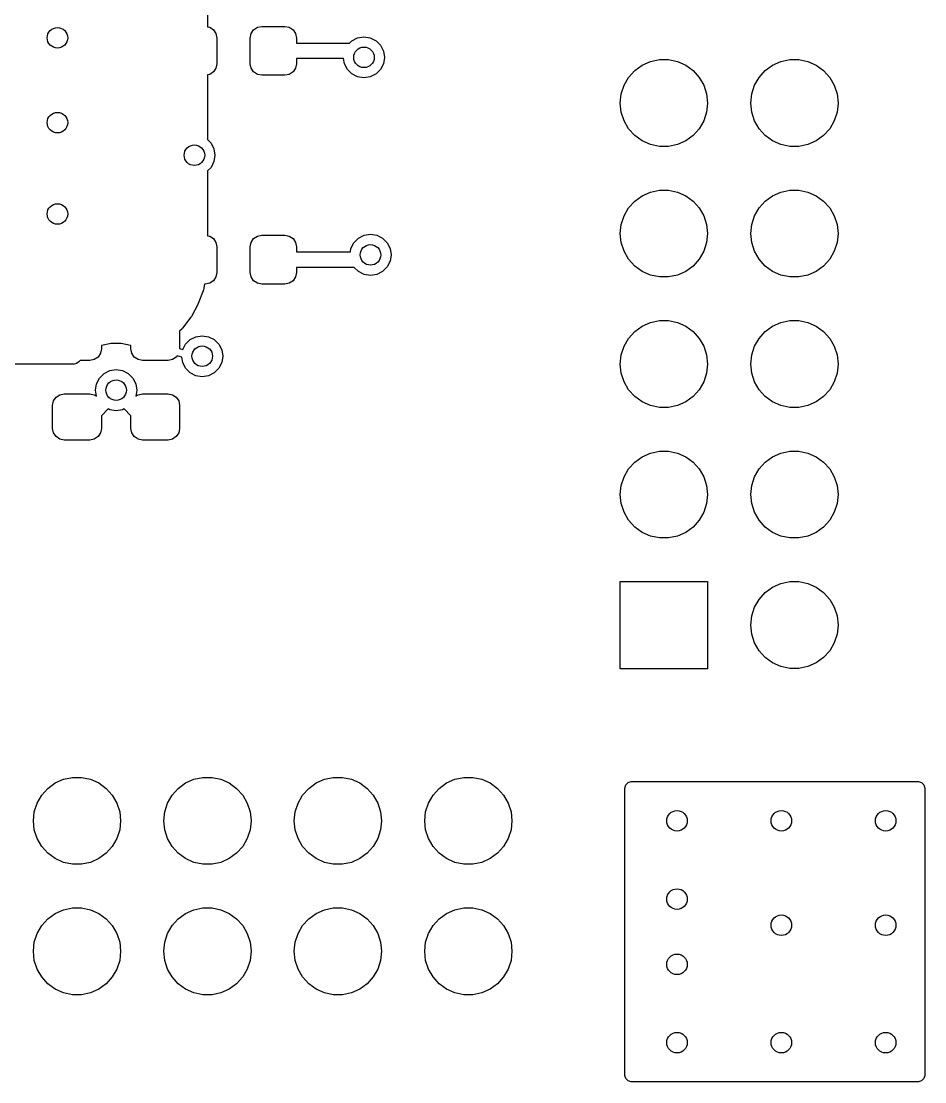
# Model space of a CAD drawing. Extents: x 6.5 to 8.1, y -3.85 to -2.25.
# Drawn here: x 7.407 to 8.1, y -3.85 to -3.037 of the extents above; entities that cross this region are included whole.
import ezdxf

# ---------------------------------------------------------------- set-up
doc = ezdxf.new("R2010")
doc.units = 0
doc.header["$MEASUREMENT"] = 0
doc.layers.add('BLACK', color=7, linetype='CONTINUOUS')

msp = doc.modelspace()

# ---------------------------------------------------------------- linework, layer by layer
at = {"layer": 'BLACK', "linetype": 'CONTINUOUS'}
for p, q in [((7.55, -3.00972), (7.55, -3.04163)), ((7.55, -3.04163), (7.55174, -3.04197)), ((7.55174, -3.04197), (7.55461, -3.04389)), ((7.55461, -3.04389), (7.55653, -3.04677)), ((7.55653, -3.04677), (7.5572, -3.05016)), ((7.5828, -3.05016), (7.58347, -3.04677)), ((7.58347, -3.04677), (7.58539, -3.04389)), ((7.58539, -3.04389), (7.58826, -3.04197)), ((7.58826, -3.04197), (7.59165, -3.0413)), ((7.59165, -3.0413), (7.60937, -3.0413)), ((7.60937, -3.0413), (7.61276, -3.04197)), ((7.61276, -3.04197), (7.61563, -3.04389)), ((7.61563, -3.04389), (7.61755, -3.04677)), ((7.61755, -3.04677), (7.61823, -3.05016)), ((7.5572, -3.05016), (7.5572, -3.06984)), ((7.5828, -3.06984), (7.5828, -3.05016)), ((7.61823, -3.05016), (7.61823, -3.05409)), ((7.61823, -3.05409), (7.65891, -3.05409)), ((7.65891, -3.05409), (7.66074, -3.05226)), ((7.66074, -3.05226), (7.66513, -3.05002)), ((7.66513, -3.05002), (7.67, -3.04925)), ((7.67, -3.04925), (7.67487, -3.05002)), ((7.67487, -3.05002), (7.67926, -3.05226)), ((7.67926, -3.05226), (7.68274, -3.05574)), ((7.68274, -3.05574), (7.68498, -3.06013)), ((7.68498, -3.06013), (7.68575, -3.065)), ((7.5572, -3.06984), (7.55653, -3.07323)), ((7.58347, -3.07323), (7.5828, -3.06984)), ((7.61823, -3.06984), (7.61755, -3.07323)), ((7.6544, -3.06591), (7.61823, -3.06591)), ((7.61823, -3.06591), (7.61823, -3.06984)), ((7.65502, -3.06987), (7.6544, -3.06591)), ((7.65726, -3.07426), (7.65502, -3.06987)), ((7.68498, -3.06987), (7.68274, -3.07426)), ((7.68575, -3.065), (7.68498, -3.06987)), ((7.87761, -3.07513), (7.88327, -3.07102)), ((7.88327, -3.07102), (7.88966, -3.06817)), ((7.88966, -3.06817), (7.8965, -3.06672)), ((7.8965, -3.06672), (7.9035, -3.06672)), ((7.9035, -3.06672), (7.91034, -3.06817)), ((7.91034, -3.06817), (7.91673, -3.07102)), ((7.91673, -3.07102), (7.92239, -3.07513)), ((7.97761, -3.07513), (7.98327, -3.07102)), ((7.98327, -3.07102), (7.98966, -3.06817)), ((7.98966, -3.06817), (7.9965, -3.06672)), ((7.9965, -3.06672), (8.0035, -3.06672)), ((8.0035, -3.06672), (8.01034, -3.06817)), ((8.01034, -3.06817), (8.01673, -3.07102)), ((8.01673, -3.07102), (8.02239, -3.07513)), ((7.55174, -3.07803), (7.55, -3.07837)), ((7.55, -3.07837), (7.55, -3.128)), ((7.55461, -3.07611), (7.55174, -3.07803)), ((7.55653, -3.07323), (7.55461, -3.07611)), ((7.58539, -3.07611), (7.58347, -3.07323)), ((7.58826, -3.07803), (7.58539, -3.07611)), ((7.59165, -3.0787), (7.58826, -3.07803)), ((7.60937, -3.0787), (7.59165, -3.0787)), ((7.61276, -3.07803), (7.60937, -3.0787)), ((7.61563, -3.07611), (7.61276, -3.07803)), ((7.61755, -3.07323), (7.61563, -3.07611)), ((7.66074, -3.07774), (7.65726, -3.07426)), ((7.66513, -3.07998), (7.66074, -3.07774)), ((7.67, -3.08075), (7.66513, -3.07998)), ((7.67487, -3.07998), (7.67, -3.08075)), ((7.67926, -3.07774), (7.67487, -3.07998)), ((7.68274, -3.07426), (7.67926, -3.07774)), ((7.87293, -3.08033), (7.87761, -3.07513)), ((7.92239, -3.07513), (7.92707, -3.08033)), ((7.97293, -3.08033), (7.97761, -3.07513)), ((8.02239, -3.07513), (8.02707, -3.08033)), ((7.86727, -3.09304), (7.86943, -3.08639)), ((7.86943, -3.08639), (7.87293, -3.08033)), ((7.92707, -3.08033), (7.93057, -3.08639)), ((7.93057, -3.08639), (7.93273, -3.09304)), ((7.96727, -3.09304), (7.96943, -3.08639)), ((7.96943, -3.08639), (7.97293, -3.08033)), ((8.02707, -3.08033), (8.03057, -3.08639)), ((8.03057, -3.08639), (8.03273, -3.09304)), ((7.86654, -3.1), (7.86727, -3.09304)), ((7.93273, -3.09304), (7.93346, -3.1)), ((7.96654, -3.1), (7.96727, -3.09304)), ((8.03273, -3.09304), (8.03346, -3.1)), ((7.86727, -3.10696), (7.86654, -3.1)), ((7.93346, -3.1), (7.93273, -3.10696)), ((7.96727, -3.10696), (7.96654, -3.1)), ((8.03346, -3.1), (8.03273, -3.10696)), ((7.86943, -3.11361), (7.86727, -3.10696)), ((7.93273, -3.10696), (7.93057, -3.11361)), ((7.96943, -3.11361), (7.96727, -3.10696)), ((8.03273, -3.10696), (8.03057, -3.11361)), ((7.87293, -3.11967), (7.86943, -3.11361)), ((7.87761, -3.12487), (7.87293, -3.11967)), ((7.92707, -3.11967), (7.92239, -3.12487)), ((7.93057, -3.11361), (7.92707, -3.11967)), ((7.97293, -3.11967), (7.96943, -3.11361)), ((7.97761, -3.12487), (7.97293, -3.11967)), ((8.02707, -3.11967), (8.02239, -3.12487)), ((8.03057, -3.11361), (8.02707, -3.11967)), ((7.55, -3.128), (7.55274, -3.13074)), ((7.88327, -3.12898), (7.87761, -3.12487)), ((7.92239, -3.12487), (7.91673, -3.12898)), ((7.98327, -3.12898), (7.97761, -3.12487)), ((8.02239, -3.12487), (8.01673, -3.12898)), ((7.55274, -3.13074), (7.55498, -3.13513)), ((7.55498, -3.13513), (7.55575, -3.14)), ((7.88966, -3.13183), (7.88327, -3.12898)), ((7.8965, -3.13328), (7.88966, -3.13183)), ((7.9035, -3.13328), (7.8965, -3.13328)), ((7.91034, -3.13183), (7.9035, -3.13328)), ((7.91673, -3.12898), (7.91034, -3.13183)), ((7.98966, -3.13183), (7.98327, -3.12898)), ((7.9965, -3.13328), (7.98966, -3.13183)), ((8.0035, -3.13328), (7.9965, -3.13328)), ((8.01034, -3.13183), (8.0035, -3.13328)), ((8.01673, -3.12898), (8.01034, -3.13183)), ((7.55498, -3.14487), (7.55274, -3.14926)), ((7.55575, -3.14), (7.55498, -3.14487)), ((7.55274, -3.14926), (7.55, -3.152)), ((7.55, -3.152), (7.55, -3.20163)), ((7.88327, -3.17102), (7.88966, -3.16817)), ((7.88966, -3.16817), (7.8965, -3.16672)), ((7.8965, -3.16672), (7.9035, -3.16672)), ((7.9035, -3.16672), (7.91034, -3.16817)), ((7.91034, -3.16817), (7.91673, -3.17102)), ((7.98327, -3.17102), (7.98966, -3.16817)), ((7.98966, -3.16817), (7.9965, -3.16672)), ((7.9965, -3.16672), (8.0035, -3.16672)), ((8.0035, -3.16672), (8.01034, -3.16817)), ((8.01034, -3.16817), (8.01673, -3.17102)), ((7.87293, -3.18033), (7.87761, -3.17513)), ((7.87761, -3.17513), (7.88327, -3.17102)), ((7.91673, -3.17102), (7.92239, -3.17513)), ((7.92239, -3.17513), (7.92707, -3.18033)), ((7.97293, -3.18033), (7.97761, -3.17513)), ((7.97761, -3.17513), (7.98327, -3.17102)), ((8.01673, -3.17102), (8.02239, -3.17513)), ((8.02239, -3.17513), (8.02707, -3.18033)), ((7.86943, -3.18639), (7.87293, -3.18033)), ((7.92707, -3.18033), (7.93057, -3.18639)), ((7.96943, -3.18639), (7.97293, -3.18033)), ((8.02707, -3.18033), (8.03057, -3.18639)), ((7.86654, -3.2), (7.86727, -3.19304)), ((7.86727, -3.19304), (7.86943, -3.18639)), ((7.93057, -3.18639), (7.93273, -3.19304)), ((7.93273, -3.19304), (7.93346, -3.2)), ((7.96654, -3.2), (7.96727, -3.19304)), ((7.96727, -3.19304), (7.96943, -3.18639)), ((8.03057, -3.18639), (8.03273, -3.19304)), ((8.03273, -3.19304), (8.03346, -3.2)), ((7.55, -3.20163), (7.55174, -3.20197)), ((7.55174, -3.20197), (7.55461, -3.20389)), ((7.58539, -3.20389), (7.58826, -3.20197)), ((7.58826, -3.20197), (7.59165, -3.2013)), ((7.59165, -3.2013), (7.60937, -3.2013)), ((7.60937, -3.2013), (7.61276, -3.20197)), ((7.61276, -3.20197), (7.61563, -3.20389)), ((7.66574, -3.2036), (7.67013, -3.20136)), ((7.67013, -3.20136), (7.675, -3.20059)), ((7.675, -3.20059), (7.67987, -3.20136)), ((7.67987, -3.20136), (7.68426, -3.2036)), ((7.86727, -3.20696), (7.86654, -3.2)), ((7.93346, -3.2), (7.93273, -3.20696)), ((7.96727, -3.20696), (7.96654, -3.2)), ((8.03346, -3.2), (8.03273, -3.20696)), ((7.55461, -3.20389), (7.55653, -3.20677)), ((7.55653, -3.20677), (7.5572, -3.21016)), ((7.5828, -3.21016), (7.58347, -3.20677)), ((7.58347, -3.20677), (7.58539, -3.20389)), ((7.61563, -3.20389), (7.61755, -3.20677)), ((7.61755, -3.20677), (7.61823, -3.21016)), ((7.66002, -3.21147), (7.66226, -3.20708)), ((7.66226, -3.20708), (7.66574, -3.2036)), ((7.68426, -3.2036), (7.68774, -3.20708)), ((7.68774, -3.20708), (7.68998, -3.21147)), ((7.86943, -3.21361), (7.86727, -3.20696)), ((7.93273, -3.20696), (7.93057, -3.21361)), ((7.96943, -3.21361), (7.96727, -3.20696)), ((8.03273, -3.20696), (8.03057, -3.21361)), ((7.5572, -3.21016), (7.5572, -3.22984)), ((7.5828, -3.22984), (7.5828, -3.21016)), ((7.61823, -3.21016), (7.61823, -3.21409)), ((7.61823, -3.21409), (7.65961, -3.21409)), ((7.65961, -3.21409), (7.66002, -3.21147)), ((7.68998, -3.21147), (7.69075, -3.21634)), ((7.69075, -3.21634), (7.68998, -3.2212)), ((7.87293, -3.21967), (7.86943, -3.21361)), ((7.93057, -3.21361), (7.92707, -3.21967)), ((7.97293, -3.21967), (7.96943, -3.21361)), ((8.03057, -3.21361), (8.02707, -3.21967)), ((7.66257, -3.22591), (7.61823, -3.22591)), ((7.61823, -3.22591), (7.61823, -3.22984)), ((7.66574, -3.22908), (7.66257, -3.22591)), ((7.68774, -3.2256), (7.68426, -3.22908)), ((7.68998, -3.2212), (7.68774, -3.2256)), ((7.87761, -3.22487), (7.87293, -3.21967)), ((7.88327, -3.22898), (7.87761, -3.22487)), ((7.92239, -3.22487), (7.91673, -3.22898)), ((7.92707, -3.21967), (7.92239, -3.22487)), ((7.97761, -3.22487), (7.97293, -3.21967)), ((7.98327, -3.22898), (7.97761, -3.22487)), ((8.02239, -3.22487), (8.01673, -3.22898)), ((8.02707, -3.21967), (8.02239, -3.22487)), ((7.55653, -3.23323), (7.55461, -3.23611)), ((7.5572, -3.22984), (7.55653, -3.23323)), ((7.58347, -3.23323), (7.5828, -3.22984)), ((7.58539, -3.23611), (7.58347, -3.23323)), ((7.61755, -3.23323), (7.61563, -3.23611)), ((7.61823, -3.22984), (7.61755, -3.23323)), ((7.67013, -3.23132), (7.66574, -3.22908)), ((7.675, -3.23209), (7.67013, -3.23132)), ((7.67987, -3.23132), (7.675, -3.23209)), ((7.68426, -3.22908), (7.67987, -3.23132)), ((7.88966, -3.23183), (7.88327, -3.22898)), ((7.8965, -3.23328), (7.88966, -3.23183)), ((7.9035, -3.23328), (7.8965, -3.23328)), ((7.91034, -3.23183), (7.9035, -3.23328)), ((7.91673, -3.22898), (7.91034, -3.23183)), ((7.98966, -3.23183), (7.98327, -3.22898)), ((7.9965, -3.23328), (7.98966, -3.23183)), ((8.0035, -3.23328), (7.9965, -3.23328)), ((8.01034, -3.23183), (8.0035, -3.23328)), ((8.01673, -3.22898), (8.01034, -3.23183)), ((7.54784, -3.2387), (7.54688, -3.2431)), ((7.54835, -3.2387), (7.54784, -3.2387)), ((7.55174, -3.23803), (7.54835, -3.2387)), ((7.55461, -3.23611), (7.55174, -3.23803)), ((7.58826, -3.23803), (7.58539, -3.23611)), ((7.59165, -3.2387), (7.58826, -3.23803)), ((7.60937, -3.2387), (7.59165, -3.2387)), ((7.61276, -3.23803), (7.60937, -3.2387)), ((7.61563, -3.23611), (7.61276, -3.23803)), ((7.54669, -3.24377), (7.54301, -3.25364)), ((7.54688, -3.2431), (7.54669, -3.24377)), ((7.54272, -3.25428), (7.53767, -3.26352)), ((7.54301, -3.25364), (7.54272, -3.25428)), ((7.53729, -3.26411), (7.53098, -3.27254)), ((7.53767, -3.26352), (7.53729, -3.26411)), ((7.88966, -3.26817), (7.8965, -3.26672)), ((7.8965, -3.26672), (7.9035, -3.26672)), ((7.9035, -3.26672), (7.91034, -3.26817)), ((7.98966, -3.26817), (7.9965, -3.26672)), ((7.9965, -3.26672), (8.0035, -3.26672)), ((8.0035, -3.26672), (8.01034, -3.26817)), ((7.53052, -3.27307), (7.5287, -3.27489)), ((7.5287, -3.27489), (7.5287, -3.28814)), ((7.53098, -3.27254), (7.53052, -3.27307)), ((7.87293, -3.28033), (7.87761, -3.27513)), ((7.87761, -3.27513), (7.88327, -3.27102)), ((7.88327, -3.27102), (7.88966, -3.26817)), ((7.91034, -3.26817), (7.91673, -3.27102)), ((7.91673, -3.27102), (7.92239, -3.27513)), ((7.92239, -3.27513), (7.92707, -3.28033)), ((7.97293, -3.28033), (7.97761, -3.27513)), ((7.97761, -3.27513), (7.98327, -3.27102)), ((7.98327, -3.27102), (7.98966, -3.26817)), ((8.01034, -3.26817), (8.01673, -3.27102)), ((8.01673, -3.27102), (8.02239, -3.27513)), ((8.02239, -3.27513), (8.02707, -3.28033)), ((7.53326, -3.28474), (7.53674, -3.28126)), ((7.53674, -3.28126), (7.54113, -3.27902)), ((7.54113, -3.27902), (7.546, -3.27825)), ((7.546, -3.27825), (7.55087, -3.27902)), ((7.55087, -3.27902), (7.55526, -3.28126)), ((7.55526, -3.28126), (7.55874, -3.28474)), ((7.86943, -3.28639), (7.87293, -3.28033)), ((7.92707, -3.28033), (7.93057, -3.28639)), ((7.96943, -3.28639), (7.97293, -3.28033)), ((8.02707, -3.28033), (8.03057, -3.28639)), ((7.4687, -3.28835), (7.46803, -3.29174)), ((7.46889, -3.2858), (7.4687, -3.28588)), ((7.4687, -3.28588), (7.4687, -3.28835)), ((7.47624, -3.28423), (7.46889, -3.2858)), ((7.48376, -3.28423), (7.47624, -3.28423)), ((7.47624, -3.28423), (7.47624, -3.28423)), ((7.49111, -3.2858), (7.48376, -3.28423)), ((7.48376, -3.28423), (7.48376, -3.28423)), ((7.4913, -3.28588), (7.49111, -3.2858)), ((7.4913, -3.28835), (7.4913, -3.28588)), ((7.49197, -3.29174), (7.4913, -3.28835)), ((7.5287, -3.28814), (7.53113, -3.28893)), ((7.53113, -3.28893), (7.53326, -3.28474)), ((7.55874, -3.28474), (7.56098, -3.28913)), ((7.56098, -3.28913), (7.56175, -3.294)), ((7.86727, -3.29304), (7.86943, -3.28639)), ((7.93057, -3.28639), (7.93273, -3.29304)), ((7.96727, -3.29304), (7.96943, -3.28639)), ((8.03057, -3.28639), (8.03273, -3.29304)), ((7.45133, -3.29838), (7.44969, -3.29958)), ((7.45239, -3.2972), (7.45133, -3.29838)), ((7.45984, -3.2972), (7.45239, -3.2972)), ((7.46323, -3.29653), (7.45984, -3.2972)), ((7.46611, -3.29461), (7.46323, -3.29653)), ((7.46803, -3.29174), (7.46611, -3.29461)), ((7.49389, -3.29461), (7.49197, -3.29174)), ((7.49677, -3.29653), (7.49389, -3.29461)), ((7.50016, -3.2972), (7.49677, -3.29653)), ((7.51984, -3.2972), (7.50016, -3.2972)), ((7.52323, -3.29653), (7.51984, -3.2972)), ((7.52611, -3.29461), (7.52323, -3.29653)), ((7.52679, -3.29358), (7.52611, -3.29461)), ((7.53038, -3.2948), (7.52679, -3.29358)), ((7.53102, -3.29887), (7.53038, -3.2948)), ((7.53326, -3.30326), (7.53102, -3.29887)), ((7.56098, -3.29887), (7.55874, -3.30326)), ((7.56175, -3.294), (7.56098, -3.29887)), ((7.86654, -3.3), (7.86727, -3.29304)), ((7.93273, -3.29304), (7.93346, -3.3)), ((7.96654, -3.3), (7.96727, -3.29304)), ((8.03273, -3.29304), (8.03346, -3.3)), ((7.4477, -3.3), (7.35779, -3.3)), ((7.44969, -3.29958), (7.4477, -3.3)), ((7.46726, -3.31074), (7.47074, -3.30726)), ((7.47074, -3.30726), (7.47513, -3.30502)), ((7.47513, -3.30502), (7.48, -3.30425)), ((7.48, -3.30425), (7.48487, -3.30502)), ((7.48487, -3.30502), (7.48926, -3.30726)), ((7.48926, -3.30726), (7.49274, -3.31074)), ((7.53674, -3.30674), (7.53326, -3.30326)), ((7.54113, -3.30898), (7.53674, -3.30674)), ((7.55526, -3.30674), (7.55087, -3.30898)), ((7.55874, -3.30326), (7.55526, -3.30674)), ((7.86727, -3.30696), (7.86654, -3.3)), ((7.86943, -3.31361), (7.86727, -3.30696)), ((7.93273, -3.30696), (7.93057, -3.31361)), ((7.93346, -3.3), (7.93273, -3.30696)), ((7.96727, -3.30696), (7.96654, -3.3)), ((7.96943, -3.31361), (7.96727, -3.30696)), ((8.03273, -3.30696), (8.03057, -3.31361)), ((8.03346, -3.3), (8.03273, -3.30696)), ((7.46425, -3.32), (7.46502, -3.31513)), ((7.46502, -3.31513), (7.46726, -3.31074)), ((7.49274, -3.31074), (7.49498, -3.31513)), ((7.49498, -3.31513), (7.49575, -3.32)), ((7.546, -3.30975), (7.54113, -3.30898)), ((7.55087, -3.30898), (7.546, -3.30975)), ((7.87293, -3.31967), (7.86943, -3.31361)), ((7.93057, -3.31361), (7.92707, -3.31967)), ((7.97293, -3.31967), (7.96943, -3.31361)), ((8.03057, -3.31361), (8.02707, -3.31967)), ((7.43389, -3.32539), (7.43677, -3.32347)), ((7.43677, -3.32347), (7.44016, -3.3228)), ((7.44016, -3.3228), (7.45984, -3.3228)), ((7.45984, -3.3228), (7.46323, -3.32347)), ((7.46323, -3.32347), (7.46499, -3.32464)), ((7.46499, -3.32464), (7.46425, -3.32)), ((7.49575, -3.32), (7.49501, -3.32464)), ((7.49501, -3.32464), (7.49677, -3.32347)), ((7.49677, -3.32347), (7.50016, -3.3228)), ((7.50016, -3.3228), (7.51984, -3.3228)), ((7.51984, -3.3228), (7.52323, -3.32347)), ((7.52323, -3.32347), (7.52611, -3.32539)), ((7.87761, -3.32487), (7.87293, -3.31967)), ((7.92707, -3.31967), (7.92239, -3.32487)), ((7.97761, -3.32487), (7.97293, -3.31967)), ((8.02707, -3.31967), (8.02239, -3.32487)), ((7.4313, -3.33165), (7.43197, -3.32826)), ((7.4313, -3.34937), (7.4313, -3.33165)), ((7.43197, -3.32826), (7.43389, -3.32539)), ((7.52611, -3.32539), (7.52803, -3.32826)), ((7.52803, -3.32826), (7.5287, -3.33165)), ((7.5287, -3.33165), (7.5287, -3.34937)), ((7.88327, -3.32898), (7.87761, -3.32487)), ((7.88966, -3.33183), (7.88327, -3.32898)), ((7.8965, -3.33328), (7.88966, -3.33183)), ((7.91034, -3.33183), (7.9035, -3.33328)), ((7.91673, -3.32898), (7.91034, -3.33183)), ((7.92239, -3.32487), (7.91673, -3.32898)), ((7.98327, -3.32898), (7.97761, -3.32487)), ((7.98966, -3.33183), (7.98327, -3.32898)), ((7.9965, -3.33328), (7.98966, -3.33183)), ((8.01034, -3.33183), (8.0035, -3.33328)), ((8.01673, -3.32898), (8.01034, -3.33183)), ((8.02239, -3.32487), (8.01673, -3.32898)), ((7.47397, -3.33438), (7.4687, -3.33965)), ((7.4687, -3.33965), (7.4687, -3.34937)), ((7.47513, -3.33498), (7.47397, -3.33438)), ((7.48, -3.33575), (7.47513, -3.33498)), ((7.48487, -3.33498), (7.48, -3.33575)), ((7.48603, -3.33438), (7.48487, -3.33498)), ((7.4913, -3.33965), (7.48603, -3.33438)), ((7.4913, -3.34937), (7.4913, -3.33965)), ((7.9035, -3.33328), (7.8965, -3.33328)), ((8.0035, -3.33328), (7.9965, -3.33328)), ((7.43197, -3.35276), (7.4313, -3.34937)), ((7.43389, -3.35563), (7.43197, -3.35276)), ((7.43677, -3.35755), (7.43389, -3.35563)), ((7.46611, -3.35563), (7.46323, -3.35755)), ((7.46803, -3.35276), (7.46611, -3.35563)), ((7.4687, -3.34937), (7.46803, -3.35276)), ((7.49197, -3.35276), (7.4913, -3.34937)), ((7.49389, -3.35563), (7.49197, -3.35276)), ((7.49677, -3.35755), (7.49389, -3.35563)), ((7.52611, -3.35563), (7.52323, -3.35755)), ((7.52803, -3.35276), (7.52611, -3.35563)), ((7.5287, -3.34937), (7.52803, -3.35276)), ((7.44016, -3.35823), (7.43677, -3.35755)), ((7.45984, -3.35823), (7.44016, -3.35823)), ((7.46323, -3.35755), (7.45984, -3.35823)), ((7.50016, -3.35823), (7.49677, -3.35755)), ((7.51984, -3.35823), (7.50016, -3.35823)), ((7.52323, -3.35755), (7.51984, -3.35823)), ((7.87761, -3.37513), (7.88327, -3.37102)), ((7.88327, -3.37102), (7.88966, -3.36817)), ((7.88966, -3.36817), (7.8965, -3.36672)), ((7.8965, -3.36672), (7.9035, -3.36672)), ((7.9035, -3.36672), (7.91034, -3.36817)), ((7.91034, -3.36817), (7.91673, -3.37102)), ((7.91673, -3.37102), (7.92239, -3.37513)), ((7.97761, -3.37513), (7.98327, -3.37102)), ((7.98327, -3.37102), (7.98966, -3.36817)), ((7.98966, -3.36817), (7.9965, -3.36672)), ((7.9965, -3.36672), (8.0035, -3.36672)), ((8.0035, -3.36672), (8.01034, -3.36817)), ((8.01034, -3.36817), (8.01673, -3.37102)), ((8.01673, -3.37102), (8.02239, -3.37513)), ((7.86943, -3.38639), (7.87293, -3.38033)), ((7.87293, -3.38033), (7.87761, -3.37513)), ((7.92239, -3.37513), (7.92707, -3.38033)), ((7.92707, -3.38033), (7.93057, -3.38639)), ((7.96943, -3.38639), (7.97293, -3.38033)), ((7.97293, -3.38033), (7.97761, -3.37513)), ((8.02239, -3.37513), (8.02707, -3.38033)), ((8.02707, -3.38033), (8.03057, -3.38639)), ((7.86727, -3.39304), (7.86943, -3.38639)), ((7.93057, -3.38639), (7.93273, -3.39304)), ((7.96727, -3.39304), (7.96943, -3.38639)), ((8.03057, -3.38639), (8.03273, -3.39304)), ((7.86654, -3.4), (7.86727, -3.39304)), ((7.93273, -3.39304), (7.93346, -3.4)), ((7.96654, -3.4), (7.96727, -3.39304)), ((8.03273, -3.39304), (8.03346, -3.4)), ((7.86727, -3.40696), (7.86654, -3.4)), ((7.93346, -3.4), (7.93273, -3.40696)), ((7.96727, -3.40696), (7.96654, -3.4)), ((8.03346, -3.4), (8.03273, -3.40696)), ((7.86943, -3.41361), (7.86727, -3.40696)), ((7.93273, -3.40696), (7.93057, -3.41361)), ((7.96943, -3.41361), (7.96727, -3.40696)), ((8.03273, -3.40696), (8.03057, -3.41361)), ((7.87293, -3.41967), (7.86943, -3.41361)), ((7.87761, -3.42487), (7.87293, -3.41967)), ((7.92707, -3.41967), (7.92239, -3.42487)), ((7.93057, -3.41361), (7.92707, -3.41967)), ((7.97293, -3.41967), (7.96943, -3.41361)), ((7.97761, -3.42487), (7.97293, -3.41967)), ((8.02707, -3.41967), (8.02239, -3.42487)), ((8.03057, -3.41361), (8.02707, -3.41967)), ((7.88327, -3.42898), (7.87761, -3.42487)), ((7.88966, -3.43183), (7.88327, -3.42898)), ((7.91673, -3.42898), (7.91034, -3.43183)), ((7.92239, -3.42487), (7.91673, -3.42898)), ((7.98327, -3.42898), (7.97761, -3.42487)), ((7.98966, -3.43183), (7.98327, -3.42898)), ((8.01673, -3.42898), (8.01034, -3.43183)), ((8.02239, -3.42487), (8.01673, -3.42898)), ((7.8965, -3.43328), (7.88966, -3.43183)), ((7.9035, -3.43328), (7.8965, -3.43328)), ((7.91034, -3.43183), (7.9035, -3.43328)), ((7.9965, -3.43328), (7.98966, -3.43183)), ((8.0035, -3.43328), (7.9965, -3.43328)), ((8.01034, -3.43183), (8.0035, -3.43328)), ((7.86654, -3.53346), (7.86654, -3.46654)), ((7.86654, -3.46654), (7.93346, -3.46654)), ((7.93346, -3.46654), (7.93346, -3.53346)), ((7.98327, -3.47102), (7.98966, -3.46817)), ((7.98966, -3.46817), (7.9965, -3.46672)), ((7.9965, -3.46672), (8.0035, -3.46672)), ((8.0035, -3.46672), (8.01034, -3.46817)), ((8.01034, -3.46817), (8.01673, -3.47102)), ((7.97293, -3.48033), (7.97761, -3.47513)), ((7.97761, -3.47513), (7.98327, -3.47102)), ((8.01673, -3.47102), (8.02239, -3.47513)), ((8.02239, -3.47513), (8.02707, -3.48033)), ((7.96727, -3.49304), (7.96943, -3.48639)), ((7.96943, -3.48639), (7.97293, -3.48033)), ((8.02707, -3.48033), (8.03057, -3.48639)), ((8.03057, -3.48639), (8.03273, -3.49304)), ((7.96654, -3.5), (7.96727, -3.49304)), ((8.03273, -3.49304), (8.03346, -3.5)), ((7.96727, -3.50696), (7.96654, -3.5)), ((8.03346, -3.5), (8.03273, -3.50696)), ((7.96943, -3.51361), (7.96727, -3.50696)), ((8.03273, -3.50696), (8.03057, -3.51361)), ((7.97293, -3.51967), (7.96943, -3.51361)), ((8.03057, -3.51361), (8.02707, -3.51967)), ((7.97761, -3.52487), (7.97293, -3.51967)), ((7.98327, -3.52898), (7.97761, -3.52487)), ((8.02239, -3.52487), (8.01673, -3.52898)), ((8.02707, -3.51967), (8.02239, -3.52487)), ((7.93346, -3.53346), (7.86654, -3.53346)), ((7.98966, -3.53183), (7.98327, -3.52898)), ((7.9965, -3.53328), (7.98966, -3.53183)), ((8.0035, -3.53328), (7.9965, -3.53328)), ((8.01034, -3.53183), (8.0035, -3.53328)), ((8.01673, -3.52898), (8.01034, -3.53183)), ((7.42761, -3.62513), (7.43327, -3.62102)), ((7.43327, -3.62102), (7.43966, -3.61817)), ((7.43966, -3.61817), (7.4465, -3.61672)), ((7.4465, -3.61672), (7.4535, -3.61672)), ((7.4535, -3.61672), (7.46034, -3.61817)), ((7.46034, -3.61817), (7.46673, -3.62102)), ((7.46673, -3.62102), (7.47239, -3.62513)), ((7.52761, -3.62513), (7.53327, -3.62102)), ((7.53327, -3.62102), (7.53966, -3.61817)), ((7.53966, -3.61817), (7.5465, -3.61672)), ((7.5465, -3.61672), (7.5535, -3.61672)), ((7.5535, -3.61672), (7.56034, -3.61817)), ((7.56034, -3.61817), (7.56673, -3.62102)), ((7.56673, -3.62102), (7.57239, -3.62513)), ((7.62761, -3.62513), (7.63327, -3.62102)), ((7.63327, -3.62102), (7.63966, -3.61817)), ((7.63966, -3.61817), (7.6465, -3.61672)), ((7.6465, -3.61672), (7.6535, -3.61672)), ((7.6535, -3.61672), (7.66034, -3.61817)), ((7.66034, -3.61817), (7.66673, -3.62102)), ((7.66673, -3.62102), (7.67239, -3.62513)), ((7.72761, -3.62513), (7.73327, -3.62102)), ((7.73327, -3.62102), (7.73966, -3.61817)), ((7.73966, -3.61817), (7.7465, -3.61672)), ((7.7465, -3.61672), (7.7535, -3.61672)), ((7.7535, -3.61672), (7.76034, -3.61817)), ((7.76034, -3.61817), (7.76673, -3.62102)), ((7.76673, -3.62102), (7.77239, -3.62513)), ((7.87, -3.62488), (7.87065, -3.62244)), ((7.87065, -3.62244), (7.87244, -3.62065)), ((7.87244, -3.62065), (7.87488, -3.62)), ((7.87488, -3.62), (8.0951, -3.62)), ((8.0951, -3.62), (8.09754, -3.62065)), ((8.09754, -3.62065), (8.09933, -3.62244)), ((8.09933, -3.62244), (8.09998, -3.62488)), ((7.41943, -3.63639), (7.42293, -3.63033)), ((7.42293, -3.63033), (7.42761, -3.62513)), ((7.47239, -3.62513), (7.47707, -3.63033)), ((7.47707, -3.63033), (7.48057, -3.63639)), ((7.51943, -3.63639), (7.52293, -3.63033)), ((7.52293, -3.63033), (7.52761, -3.62513)), ((7.57239, -3.62513), (7.57707, -3.63033)), ((7.57707, -3.63033), (7.58057, -3.63639)), ((7.61943, -3.63639), (7.62293, -3.63033)), ((7.62293, -3.63033), (7.62761, -3.62513)), ((7.67239, -3.62513), (7.67707, -3.63033)), ((7.67707, -3.63033), (7.68057, -3.63639)), ((7.71943, -3.63639), (7.72293, -3.63033)), ((7.72293, -3.63033), (7.72761, -3.62513)), ((7.77239, -3.62513), (7.77707, -3.63033)), ((7.77707, -3.63033), (7.78057, -3.63639)), ((7.87, -3.8451), (7.87, -3.62488)), ((8.09998, -3.62488), (8.09998, -3.8451)), ((7.41727, -3.64304), (7.41943, -3.63639)), ((7.48057, -3.63639), (7.48273, -3.64304)), ((7.51727, -3.64304), (7.51943, -3.63639)), ((7.58057, -3.63639), (7.58273, -3.64304)), ((7.61727, -3.64304), (7.61943, -3.63639)), ((7.68057, -3.63639), (7.68273, -3.64304)), ((7.71727, -3.64304), (7.71943, -3.63639)), ((7.78057, -3.63639), (7.78273, -3.64304)), ((7.41654, -3.65), (7.41727, -3.64304)), ((7.48273, -3.64304), (7.48346, -3.65)), ((7.51654, -3.65), (7.51727, -3.64304)), ((7.58273, -3.64304), (7.58346, -3.65)), ((7.61654, -3.65), (7.61727, -3.64304)), ((7.68273, -3.64304), (7.68346, -3.65)), ((7.71654, -3.65), (7.71727, -3.64304)), ((7.78273, -3.64304), (7.78346, -3.65)), ((7.41727, -3.65696), (7.41654, -3.65)), ((7.41943, -3.66361), (7.41727, -3.65696)), ((7.48273, -3.65696), (7.48057, -3.66361)), ((7.48346, -3.65), (7.48273, -3.65696)), ((7.51727, -3.65696), (7.51654, -3.65)), ((7.51943, -3.66361), (7.51727, -3.65696)), ((7.58273, -3.65696), (7.58057, -3.66361)), ((7.58346, -3.65), (7.58273, -3.65696)), ((7.61727, -3.65696), (7.61654, -3.65)), ((7.61943, -3.66361), (7.61727, -3.65696)), ((7.68273, -3.65696), (7.68057, -3.66361)), ((7.68346, -3.65), (7.68273, -3.65696)), ((7.71727, -3.65696), (7.71654, -3.65)), ((7.71943, -3.66361), (7.71727, -3.65696)), ((7.78273, -3.65696), (7.78057, -3.66361)), ((7.78346, -3.65), (7.78273, -3.65696)), ((7.42293, -3.66967), (7.41943, -3.66361)), ((7.48057, -3.66361), (7.47707, -3.66967)), ((7.52293, -3.66967), (7.51943, -3.66361)), ((7.58057, -3.66361), (7.57707, -3.66967)), ((7.62293, -3.66967), (7.61943, -3.66361)), ((7.68057, -3.66361), (7.67707, -3.66967)), ((7.72293, -3.66967), (7.71943, -3.66361)), ((7.78057, -3.66361), (7.77707, -3.66967)), ((7.42761, -3.67487), (7.42293, -3.66967)), ((7.47707, -3.66967), (7.47239, -3.67487)), ((7.52761, -3.67487), (7.52293, -3.66967)), ((7.57707, -3.66967), (7.57239, -3.67487)), ((7.62761, -3.67487), (7.62293, -3.66967)), ((7.67707, -3.66967), (7.67239, -3.67487)), ((7.72761, -3.67487), (7.72293, -3.66967)), ((7.77707, -3.66967), (7.77239, -3.67487)), ((7.43327, -3.67898), (7.42761, -3.67487)), ((7.43966, -3.68183), (7.43327, -3.67898)), ((7.46673, -3.67898), (7.46034, -3.68183)), ((7.47239, -3.67487), (7.46673, -3.67898)), ((7.53327, -3.67898), (7.52761, -3.67487)), ((7.53966, -3.68183), (7.53327, -3.67898)), ((7.56673, -3.67898), (7.56034, -3.68183)), ((7.57239, -3.67487), (7.56673, -3.67898)), ((7.63327, -3.67898), (7.62761, -3.67487)), ((7.63966, -3.68183), (7.63327, -3.67898)), ((7.66673, -3.67898), (7.66034, -3.68183)), ((7.67239, -3.67487), (7.66673, -3.67898)), ((7.73327, -3.67898), (7.72761, -3.67487)), ((7.73966, -3.68183), (7.73327, -3.67898)), ((7.76673, -3.67898), (7.76034, -3.68183)), ((7.77239, -3.67487), (7.76673, -3.67898)), ((7.4465, -3.68328), (7.43966, -3.68183)), ((7.4535, -3.68328), (7.4465, -3.68328)), ((7.46034, -3.68183), (7.4535, -3.68328)), ((7.5465, -3.68328), (7.53966, -3.68183)), ((7.5535, -3.68328), (7.5465, -3.68328)), ((7.56034, -3.68183), (7.5535, -3.68328)), ((7.6465, -3.68328), (7.63966, -3.68183)), ((7.6535, -3.68328), (7.6465, -3.68328)), ((7.66034, -3.68183), (7.6535, -3.68328)), ((7.7465, -3.68328), (7.73966, -3.68183)), ((7.7535, -3.68328), (7.7465, -3.68328)), ((7.76034, -3.68183), (7.7535, -3.68328)), ((7.42761, -3.72513), (7.43327, -3.72102)), ((7.43327, -3.72102), (7.43966, -3.71817)), ((7.43966, -3.71817), (7.4465, -3.71672)), ((7.4465, -3.71672), (7.4535, -3.71672)), ((7.4535, -3.71672), (7.46034, -3.71817)), ((7.46034, -3.71817), (7.46673, -3.72102)), ((7.46673, -3.72102), (7.47239, -3.72513)), ((7.52761, -3.72513), (7.53327, -3.72102)), ((7.53327, -3.72102), (7.53966, -3.71817)), ((7.53966, -3.71817), (7.5465, -3.71672)), ((7.5465, -3.71672), (7.5535, -3.71672)), ((7.5535, -3.71672), (7.56034, -3.71817)), ((7.56034, -3.71817), (7.56673, -3.72102)), ((7.56673, -3.72102), (7.57239, -3.72513)), ((7.62761, -3.72513), (7.63327, -3.72102)), ((7.63327, -3.72102), (7.63966, -3.71817)), ((7.63966, -3.71817), (7.6465, -3.71672)), ((7.6465, -3.71672), (7.6535, -3.71672)), ((7.6535, -3.71672), (7.66034, -3.71817)), ((7.66034, -3.71817), (7.66673, -3.72102)), ((7.66673, -3.72102), (7.67239, -3.72513)), ((7.72761, -3.72513), (7.73327, -3.72102)), ((7.73327, -3.72102), (7.73966, -3.71817)), ((7.73966, -3.71817), (7.7465, -3.71672)), ((7.7465, -3.71672), (7.7535, -3.71672)), ((7.7535, -3.71672), (7.76034, -3.71817)), ((7.76034, -3.71817), (7.76673, -3.72102)), ((7.76673, -3.72102), (7.77239, -3.72513)), ((7.42293, -3.73033), (7.42761, -3.72513)), ((7.47239, -3.72513), (7.47707, -3.73033)), ((7.52293, -3.73033), (7.52761, -3.72513)), ((7.57239, -3.72513), (7.57707, -3.73033)), ((7.62293, -3.73033), (7.62761, -3.72513)), ((7.67239, -3.72513), (7.67707, -3.73033)), ((7.72293, -3.73033), (7.72761, -3.72513)), ((7.77239, -3.72513), (7.77707, -3.73033)), ((7.41727, -3.74304), (7.41943, -3.73639)), ((7.41943, -3.73639), (7.42293, -3.73033)), ((7.47707, -3.73033), (7.48057, -3.73639)), ((7.48057, -3.73639), (7.48273, -3.74304)), ((7.51727, -3.74304), (7.51943, -3.73639)), ((7.51943, -3.73639), (7.52293, -3.73033)), ((7.57707, -3.73033), (7.58057, -3.73639)), ((7.58057, -3.73639), (7.58273, -3.74304)), ((7.61727, -3.74304), (7.61943, -3.73639)), ((7.61943, -3.73639), (7.62293, -3.73033)), ((7.67707, -3.73033), (7.68057, -3.73639)), ((7.68057, -3.73639), (7.68273, -3.74304)), ((7.71727, -3.74304), (7.71943, -3.73639)), ((7.71943, -3.73639), (7.72293, -3.73033)), ((7.77707, -3.73033), (7.78057, -3.73639)), ((7.78057, -3.73639), (7.78273, -3.74304)), ((7.41654, -3.75), (7.41727, -3.74304)), ((7.48273, -3.74304), (7.48346, -3.75)), ((7.51654, -3.75), (7.51727, -3.74304)), ((7.58273, -3.74304), (7.58346, -3.75)), ((7.61654, -3.75), (7.61727, -3.74304)), ((7.68273, -3.74304), (7.68346, -3.75)), ((7.71654, -3.75), (7.71727, -3.74304)), ((7.78273, -3.74304), (7.78346, -3.75)), ((7.41727, -3.75696), (7.41654, -3.75)), ((7.48346, -3.75), (7.48273, -3.75696)), ((7.51727, -3.75696), (7.51654, -3.75)), ((7.58346, -3.75), (7.58273, -3.75696)), ((7.61727, -3.75696), (7.61654, -3.75)), ((7.68346, -3.75), (7.68273, -3.75696)), ((7.71727, -3.75696), (7.71654, -3.75)), ((7.78346, -3.75), (7.78273, -3.75696)), ((7.41943, -3.76361), (7.41727, -3.75696)), ((7.48273, -3.75696), (7.48057, -3.76361)), ((7.51943, -3.76361), (7.51727, -3.75696)), ((7.58273, -3.75696), (7.58057, -3.76361)), ((7.61943, -3.76361), (7.61727, -3.75696)), ((7.68273, -3.75696), (7.68057, -3.76361)), ((7.71943, -3.76361), (7.71727, -3.75696)), ((7.78273, -3.75696), (7.78057, -3.76361)), ((7.42293, -3.76967), (7.41943, -3.76361)), ((7.42761, -3.77487), (7.42293, -3.76967)), ((7.47707, -3.76967), (7.47239, -3.77487)), ((7.48057, -3.76361), (7.47707, -3.76967)), ((7.52293, -3.76967), (7.51943, -3.76361)), ((7.52761, -3.77487), (7.52293, -3.76967)), ((7.57707, -3.76967), (7.57239, -3.77487)), ((7.58057, -3.76361), (7.57707, -3.76967)), ((7.62293, -3.76967), (7.61943, -3.76361)), ((7.62761, -3.77487), (7.62293, -3.76967)), ((7.67707, -3.76967), (7.67239, -3.77487)), ((7.68057, -3.76361), (7.67707, -3.76967)), ((7.72293, -3.76967), (7.71943, -3.76361)), ((7.72761, -3.77487), (7.72293, -3.76967)), ((7.77707, -3.76967), (7.77239, -3.77487)), ((7.78057, -3.76361), (7.77707, -3.76967)), ((7.43327, -3.77898), (7.42761, -3.77487)), ((7.43966, -3.78183), (7.43327, -3.77898)), ((7.46673, -3.77898), (7.46034, -3.78183)), ((7.47239, -3.77487), (7.46673, -3.77898)), ((7.53327, -3.77898), (7.52761, -3.77487)), ((7.53966, -3.78183), (7.53327, -3.77898)), ((7.56673, -3.77898), (7.56034, -3.78183)), ((7.57239, -3.77487), (7.56673, -3.77898)), ((7.63327, -3.77898), (7.62761, -3.77487)), ((7.63966, -3.78183), (7.63327, -3.77898)), ((7.66673, -3.77898), (7.66034, -3.78183)), ((7.67239, -3.77487), (7.66673, -3.77898)), ((7.73327, -3.77898), (7.72761, -3.77487)), ((7.73966, -3.78183), (7.73327, -3.77898)), ((7.76673, -3.77898), (7.76034, -3.78183)), ((7.77239, -3.77487), (7.76673, -3.77898)), ((7.4465, -3.78328), (7.43966, -3.78183)), ((7.4535, -3.78328), (7.4465, -3.78328)), ((7.46034, -3.78183), (7.4535, -3.78328)), ((7.5465, -3.78328), (7.53966, -3.78183)), ((7.5535, -3.78328), (7.5465, -3.78328)), ((7.56034, -3.78183), (7.5535, -3.78328)), ((7.6465, -3.78328), (7.63966, -3.78183)), ((7.6535, -3.78328), (7.6465, -3.78328)), ((7.66034, -3.78183), (7.6535, -3.78328)), ((7.7465, -3.78328), (7.73966, -3.78183)), ((7.7535, -3.78328), (7.7465, -3.78328)), ((7.76034, -3.78183), (7.7535, -3.78328)), ((7.87065, -3.84754), (7.87, -3.8451)), ((7.87244, -3.84933), (7.87065, -3.84754)), ((7.87488, -3.84998), (7.87244, -3.84933)), ((8.0951, -3.84998), (7.87488, -3.84998)), ((8.09754, -3.84933), (8.0951, -3.84998)), ((8.09933, -3.84754), (8.09754, -3.84933)), ((8.09998, -3.8451), (8.09933, -3.84754))]:
    msp.add_line(p, q, dxfattribs=at)
at = {"layer": 'BLACK'}
for centre in [(7.435, -3.05), (7.67, -3.065), (7.435, -3.115), (7.54, -3.14), (7.435, -3.185), (7.675, -3.21634), (7.546, -3.294), (7.48, -3.32), (7.91, -3.65), (7.99, -3.65), (8.07, -3.65), (7.91, -3.71), (7.99, -3.73), (8.07, -3.73), (7.91, -3.76), (7.91, -3.82), (7.99, -3.82), (8.07, -3.82)]:
    msp.add_circle(centre, 0.00787, dxfattribs=at)

doc.saveas('drawing.dxf')
